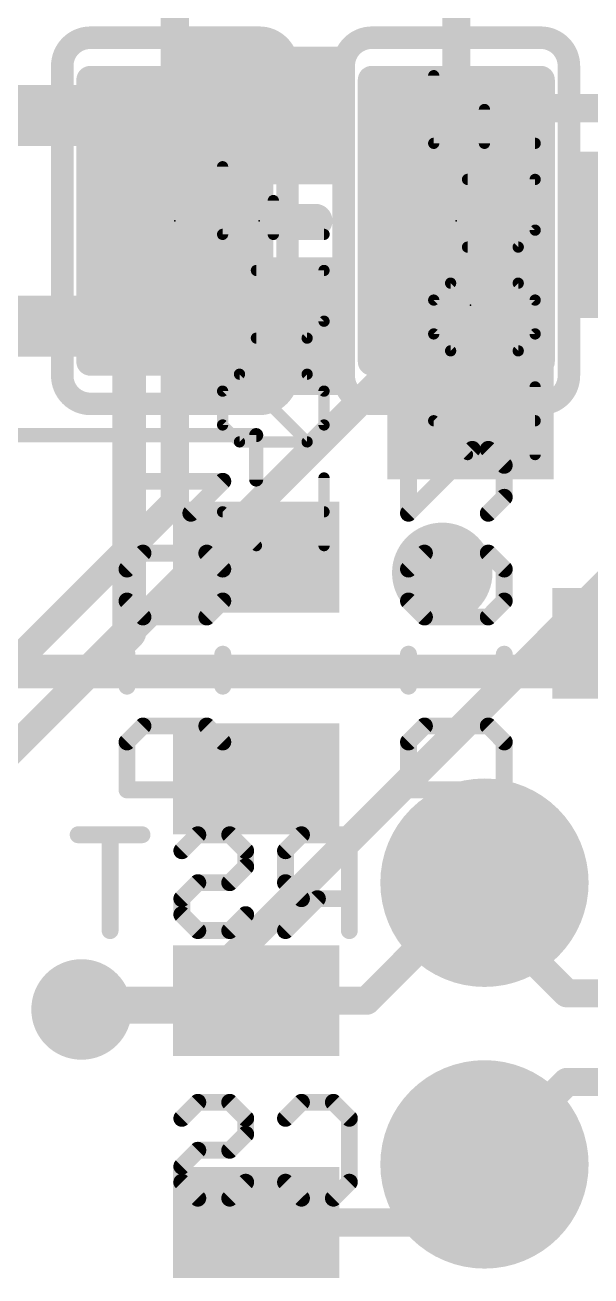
# Model space of a CAD drawing. Extents: x -1.5 to 65.2, y -0.1 to 32.8.
# Drawn here: x 23.79 to 28.9, y 8.9 to 20.18 of the extents above; entities that cross this region are included whole.
import ezdxf

# ---------------------------------------------------------------- set-up
doc = ezdxf.new("R2010")
doc.units = 0
for name, color, linetype in [('1', 12, 'CONTINUOUS'), ('16', 5, 'CONTINUOUS'), ('17', 110, 'CONTINUOUS'), ('18', 110, 'CONTINUOUS'), ('21', 40, 'CONTINUOUS'), ('22', 6, 'CONTINUOUS'), ('23', 40, 'CONTINUOUS'), ('24', 6, 'CONTINUOUS'), ('27', 4, 'CONTINUOUS'), ('30', 253, 'CONTINUOUS')]:
    doc.layers.add(name, color=color, linetype=linetype)

# ---------------------------------------------------------------- blocks, each defined once
blk = doc.blocks.new('RECT')
blk.add_solid([(-0.5, -0.5), (0.5, -0.5), (-0.5, 0.5), (0.5, 0.5)])
blk = doc.blocks.new('ROUNDP')
at = {"const_width": 0.5}
blk.add_lwpolyline([(0, -0.25, 1), (0, 0.25, 1), (0, -0.25)], format="xyb", dxfattribs=at)
blk = doc.blocks.new('ROUNDV')
at = {"const_width": 0.5}
blk.add_lwpolyline([(0, -0.25, 1), (0, 0.25, 1), (0, -0.25)], format="xyb", dxfattribs=at)

msp = doc.modelspace()

# ---------------------------------------------------------------- linework, layer by layer
at = {"layer": '1'}
for points, const_width in [([(23.7791, 19.365), (24.638, 19.365)], 0.4064), ([(24.638, 19.365), (25.908, 19.365)], 0.4064), ([(24.638, 19.365), (24.638, 17.984)], 0.3048), ([(27.813, 19.05), (28.194, 19.431)], 0.254), ([(28.194, 19.431), (42.291, 19.431)], 0.254), ([(27.813, 18.603), (27.813, 19.05)], 0.254), ([(24.638, 17.984), (24.7347, 17.8873)], 0.3048), ([(24.7347, 17.8873), (24.7347, 14.7017)], 0.3048), ([(24.7347, 14.7017), (24.384, 14.351)], 0.3048), ([(29.253, 14.605), (28.999, 14.351)], 0.3048), ([(22.606, 14.351), (24.384, 14.351)], 0.3048), ([(24.384, 14.351), (28.999, 14.351)], 0.3048), ([(27.94, 12.446), (26.876, 11.382)], 0.254), ([(27.94, 12.192), (27.94, 12.446)], 0.254), ([(28.683, 11.449), (27.94, 12.192)], 0.254), ([(24.3038, 11.3832), (24.305, 11.382)], 0.254), ([(24.3038, 11.3832), (24.3038, 11.303)], 0.254), ([(24.305, 11.382), (25.88, 11.382)], 0.254), ([(25.88, 11.382), (26.876, 11.382)], 0.254), ([(30.011, 11.449), (28.683, 11.449)], 0.254), ([(27.94, 9.906), (28.683, 10.649)], 0.254), ([(28.683, 10.649), (30.011, 10.649)], 0.254), ([(27.94, 9.906), (27.416, 9.382)], 0.254), ([(27.416, 9.382), (25.88, 9.382)], 0.254)]:
    msp.add_lwpolyline(points, dxfattribs=dict(at, const_width=const_width))
for points, const_width in [([(23.7791, 19.4666, 1), (23.7791, 19.2634)], 0.2032), ([(24.638, 19.4666, 1), (24.638, 19.2634)], 0.2032), ([(24.7142, 19.365, 1), (24.5618, 19.365)], 0.1524), ([(24.638, 19.2634, 1), (24.638, 19.4666)], 0.2032), ([(25.908, 19.2634, 1), (25.908, 19.4666)], 0.2032), ([(28.194, 19.4945, 1), (28.194, 19.3675)], 0.127), ([(28.2389, 19.3861, 1), (28.1491, 19.4759)], 0.127), ([(27.8765, 19.05, 1), (27.7495, 19.05)], 0.127), ([(27.7681, 19.0949, 1), (27.8579, 19.0051)], 0.127), ([(27.7495, 18.603, 1), (27.8765, 18.603)], 0.127), ([(24.6919, 18.0379, 1), (24.5841, 17.9301)], 0.1524), ([(24.5618, 17.984, 1), (24.7142, 17.984)], 0.1524), ([(24.8109, 17.8873, 1), (24.6585, 17.8873)], 0.1524), ([(24.6808, 17.8334, 1), (24.7886, 17.9412)], 0.1524), ([(24.6585, 14.7017, 1), (24.8109, 14.7017)], 0.1524), ([(24.7886, 14.6478, 1), (24.6808, 14.7556)], 0.1524), ([(24.384, 14.4272, 1), (24.384, 14.2748)], 0.1524), ([(24.3301, 14.4049, 1), (24.4379, 14.2971)], 0.1524), ([(24.384, 14.2748, 1), (24.384, 14.4272)], 0.1524), ([(28.9451, 14.4049, 1), (29.0529, 14.2971)], 0.1524), ([(28.0035, 12.446, 1), (27.8765, 12.446)], 0.127), ([(27.9849, 12.4011, 1), (27.8951, 12.4909)], 0.127), ([(27.9849, 12.2369, 1), (27.8951, 12.1471)], 0.127), ([(27.8765, 12.192, 1), (28.0035, 12.192)], 0.127), ([(24.3487, 11.4281, 1), (24.2589, 11.3383)], 0.127), ([(24.3673, 11.3832, 1), (24.2403, 11.3832)], 0.127), ([(24.305, 11.4455, 1), (24.305, 11.3185)], 0.127), ([(25.88, 11.4455, 1), (25.88, 11.3185)], 0.127), ([(25.88, 11.3185, 1), (25.88, 11.4455)], 0.127), ([(26.876, 11.3185, 1), (26.876, 11.4455)], 0.127), ([(28.683, 11.5125, 1), (28.683, 11.3855)], 0.127), ([(28.6381, 11.4041, 1), (28.7279, 11.4939)], 0.127), ([(24.2601, 11.3371, 1), (24.3499, 11.4269)], 0.127), ([(26.8311, 11.4269, 1), (26.9209, 11.3371)], 0.127), ([(24.2403, 11.303, 1), (24.3673, 11.303)], 0.127), ([(28.683, 10.7125, 1), (28.683, 10.5855)], 0.127), ([(28.7279, 10.6041, 1), (28.6381, 10.6939)], 0.127), ([(27.8951, 9.9509, 1), (27.9849, 9.8611)], 0.127), ([(27.9849, 9.8611, 1), (27.8951, 9.9509)], 0.127), ([(25.88, 9.4455, 1), (25.88, 9.3185)], 0.127), ([(27.3711, 9.4269, 1), (27.4609, 9.3371)], 0.127), ([(27.416, 9.3185, 1), (27.416, 9.4455)], 0.127)]:
    msp.add_lwpolyline(points, format="xyb", dxfattribs=dict(at, const_width=const_width))
at = {"layer": '16', "const_width": 0.254}
for points in [[(25.146, 19.177), (25.146, 21.082)], [(27.686, 19.177), (27.686, 21.082)], [(27.686, 17.653), (22.86, 12.827)], [(25.146, 17.653), (25.146, 15.875)], [(25.1928, 11.303), (30.226, 16.3362)], [(25.146, 15.875), (22.352, 13.081)], [(24.3038, 11.303), (25.1928, 11.303)]]:
    msp.add_lwpolyline(points, dxfattribs=at)
at = {"layer": '16', "const_width": 0.127}
for points in [[(25.0825, 19.177, 1), (25.2095, 19.177)], [(27.6225, 19.177, 1), (27.7495, 19.177)], [(25.2095, 17.653, 1), (25.0825, 17.653)], [(27.7309, 17.6081, 1), (27.6411, 17.6979)], [(25.0825, 15.875, 1), (25.2095, 15.875)], [(25.1909, 15.8301, 1), (25.1011, 15.9199)], [(24.3038, 11.3665, 1), (24.3038, 11.2395)], [(25.1479, 11.3479, 1), (25.2377, 11.2581)], [(25.1928, 11.2395, 1), (25.1928, 11.3665)]]:
    msp.add_lwpolyline(points, format="xyb", dxfattribs=at)
at = {"layer": '21'}
for points, const_width in [([(26.416, 18.415), (25.4, 18.415)], 0.3048), ([(27.305, 17.653), (28.321, 17.653)], 0.3048), ([(25.88, 16.482), (9.68, 16.482)], 0.127), ([(25.88, 16.082), (25.88, 16.482)], 0.127)]:
    msp.add_lwpolyline(points, dxfattribs=dict(at, const_width=const_width))
for points, const_width in [([(25.4, 18.4912, 1), (25.4, 18.3388)], 0.1524), ([(26.416, 18.3388, 1), (26.416, 18.4912)], 0.1524), ([(27.305, 17.7292, 1), (27.305, 17.5768)], 0.1524), ([(28.321, 17.5768, 1), (28.321, 17.7292)], 0.1524), ([(25.9118, 16.482, 1), (25.8483, 16.482)], 0.0635), ([(25.88, 16.4503, 1), (25.88, 16.5137)], 0.0635), ([(25.8483, 16.082, 1), (25.9118, 16.082)], 0.0635)]:
    msp.add_lwpolyline(points, format="xyb", dxfattribs=dict(at, const_width=const_width))
at = {"layer": '22'}
for points, const_width in [([(24.384, 20.066, 0.4142), (24.13, 19.812)], 0.2032), ([(24.384, 20.1168, 1), (24.384, 20.0152)], 0.1016), ([(24.384, 20.0152, 1), (24.384, 20.1168)], 0.1016), ([(26.162, 19.812, 0.4142), (25.908, 20.066)], 0.2032), ([(25.908, 20.1168, 1), (25.908, 20.0152)], 0.1016), ([(25.908, 20.0152, 1), (25.908, 20.1168)], 0.1016), ([(26.924, 20.066, 0.4142), (26.67, 19.812)], 0.2032), ([(26.924, 20.1168, 1), (26.924, 20.0152)], 0.1016), ([(26.924, 20.0152, 1), (26.924, 20.1168)], 0.1016), ([(28.702, 19.812, 0.4142), (28.448, 20.066)], 0.2032), ([(28.448, 20.1168, 1), (28.448, 20.0152)], 0.1016), ([(28.448, 20.0152, 1), (28.448, 20.1168)], 0.1016), ([(24.1808, 19.812, 1), (24.0792, 19.812)], 0.1016), ([(24.0792, 19.812, 1), (24.1808, 19.812)], 0.1016), ([(26.2128, 19.812, 1), (26.1112, 19.812)], 0.1016), ([(26.1112, 19.812, 1), (26.2128, 19.812)], 0.1016), ([(26.7208, 19.812, 1), (26.6192, 19.812)], 0.1016), ([(26.6192, 19.812, 1), (26.7208, 19.812)], 0.1016), ([(28.7528, 19.812, 1), (28.6512, 19.812)], 0.1016), ([(28.6512, 19.812, 1), (28.7528, 19.812)], 0.1016), ([(24.13, 17.018, 0.4142), (24.384, 16.764)], 0.2032), ([(24.1808, 17.018, 1), (24.0792, 17.018)], 0.1016), ([(24.0792, 17.018, 1), (24.1808, 17.018)], 0.1016), ([(25.908, 16.764, 0.4142), (26.162, 17.018)], 0.2032), ([(26.2128, 17.018, 1), (26.1112, 17.018)], 0.1016), ([(26.1112, 17.018, 1), (26.2128, 17.018)], 0.1016), ([(26.67, 17.018, 0.4142), (26.924, 16.764)], 0.2032), ([(26.7208, 17.018, 1), (26.6192, 17.018)], 0.1016), ([(26.6192, 17.018, 1), (26.7208, 17.018)], 0.1016), ([(28.448, 16.764, 0.4142), (28.702, 17.018)], 0.2032), ([(28.7528, 17.018, 1), (28.6512, 17.018)], 0.1016), ([(28.6512, 17.018, 1), (28.7528, 17.018)], 0.1016), ([(24.384, 16.8148, 1), (24.384, 16.7132)], 0.1016), ([(24.384, 16.7132, 1), (24.384, 16.8148)], 0.1016), ([(25.908, 16.8148, 1), (25.908, 16.7132)], 0.1016), ([(25.908, 16.7132, 1), (25.908, 16.8148)], 0.1016), ([(26.924, 16.8148, 1), (26.924, 16.7132)], 0.1016), ([(26.924, 16.7132, 1), (26.924, 16.8148)], 0.1016), ([(28.448, 16.8148, 1), (28.448, 16.7132)], 0.1016), ([(28.448, 16.7132, 1), (28.448, 16.8148)], 0.1016), ([(24.7523, 16.3539, 1), (24.6761, 16.3539)], 0.0762), ([(27.2923, 16.3539, 1), (27.2161, 16.3539)], 0.0762), ([(27.8304, 16.392, 1), (27.8304, 16.3158)], 0.0762), ([(27.8574, 16.327, 1), (27.8035, 16.3808)], 0.0762), ([(28.0014, 16.3808, 1), (27.9475, 16.327)], 0.0762), ([(27.9745, 16.3158, 1), (27.9745, 16.392)], 0.0762), ([(28.1566, 16.2098, 1), (28.0804, 16.2098)], 0.0762), ([(28.0916, 16.1829, 1), (28.1455, 16.2368)], 0.0762), ([(24.7142, 16.1039, 1), (24.7142, 16.0277)], 0.0762), ([(25.6055, 16.0388, 1), (25.5516, 16.0927)], 0.0762), ([(25.5785, 16.0277, 1), (25.5785, 16.1039)], 0.0762), ([(28.0804, 15.9217, 1), (28.1566, 15.9217)], 0.0762), ([(28.1455, 15.8948, 1), (28.0916, 15.9487)], 0.0762), ([(24.6761, 15.7777, 1), (24.7523, 15.7777)], 0.0762), ([(25.2635, 15.8046, 1), (25.3174, 15.7507)], 0.0762), ([(27.2273, 15.8046, 1), (27.2811, 15.7507)], 0.0762), ([(27.2161, 15.7777, 1), (27.2923, 15.7777)], 0.0762), ([(27.9475, 15.8046, 1), (28.0014, 15.7507)], 0.0762), ([(24.8583, 15.4565, 1), (24.8583, 15.3803)], 0.0762), ([(24.8852, 15.3914, 1), (24.8313, 15.4453)], 0.0762), ([(25.4614, 15.4453, 1), (25.4075, 15.3914)], 0.0762), ([(25.4345, 15.3803, 1), (25.4345, 15.4565)], 0.0762), ([(27.3983, 15.4565, 1), (27.3983, 15.3803)], 0.0762), ([(27.4252, 15.3914, 1), (27.3713, 15.4453)], 0.0762), ([(28.0014, 15.4453, 1), (27.9475, 15.3914)], 0.0762), ([(27.9745, 15.3803, 1), (27.9745, 15.4565)], 0.0762), ([(24.7523, 15.2743, 1), (24.6761, 15.2743)], 0.0762), ([(25.6166, 15.2743, 1), (25.5404, 15.2743)], 0.0762), ([(27.2923, 15.2743, 1), (27.2161, 15.2743)], 0.0762), ([(28.1566, 15.2743, 1), (28.0804, 15.2743)], 0.0762), ([(24.6873, 15.3013, 1), (24.7411, 15.2474)], 0.0762), ([(25.5516, 15.2474, 1), (25.6055, 15.3013)], 0.0762), ([(27.2273, 15.3013, 1), (27.2811, 15.2474)], 0.0762), ([(28.0916, 15.2474, 1), (28.1455, 15.3013)], 0.0762), ([(24.7411, 15.0132, 1), (24.6873, 14.9593)], 0.0762), ([(24.6761, 14.9862, 1), (24.7523, 14.9862)], 0.0762), ([(25.5404, 14.9862, 1), (25.6166, 14.9862)], 0.0762), ([(25.6055, 14.9593, 1), (25.5516, 15.0132)], 0.0762), ([(27.2811, 15.0132, 1), (27.2273, 14.9593)], 0.0762), ([(27.2161, 14.9862, 1), (27.2923, 14.9862)], 0.0762), ([(28.0804, 14.9862, 1), (28.1566, 14.9862)], 0.0762), ([(28.1455, 14.9593, 1), (28.0916, 15.0132)], 0.0762), ([(24.8583, 14.8803, 1), (24.8583, 14.8041)], 0.0762), ([(24.8313, 14.8152, 1), (24.8852, 14.8691)], 0.0762), ([(25.4075, 14.8691, 1), (25.4614, 14.8152)], 0.0762), ([(25.4345, 14.8041, 1), (25.4345, 14.8803)], 0.0762), ([(27.3983, 14.8803, 1), (27.3983, 14.8041)], 0.0762), ([(27.3713, 14.8152, 1), (27.4252, 14.8691)], 0.0762), ([(27.9475, 14.8691, 1), (28.0014, 14.8152)], 0.0762), ([(27.9745, 14.8041, 1), (27.9745, 14.8803)], 0.0762), ([(24.7523, 14.5066, 1), (24.6761, 14.5066)], 0.0762), ([(25.6166, 14.5066, 1), (25.5404, 14.5066)], 0.0762), ([(27.2923, 14.5066, 1), (27.2161, 14.5066)], 0.0762), ([(28.1566, 14.5066, 1), (28.0804, 14.5066)], 0.0762), ([(24.7142, 14.4006, 1), (24.7142, 14.3244)], 0.0762), ([(25.5785, 14.3244, 1), (25.5785, 14.4006)], 0.0762), ([(27.2542, 14.4006, 1), (27.2542, 14.3244)], 0.0762), ([(28.1185, 14.3244, 1), (28.1185, 14.4006)], 0.0762), ([(24.6761, 14.2185, 1), (24.7523, 14.2185)], 0.0762), ([(25.5404, 14.2185, 1), (25.6166, 14.2185)], 0.0762), ([(27.2161, 14.2185, 1), (27.2923, 14.2185)], 0.0762), ([(28.0804, 14.2185, 1), (28.1566, 14.2185)], 0.0762), ([(24.8583, 13.8973, 1), (24.8583, 13.8211)], 0.0762), ([(24.8852, 13.8322, 1), (24.8313, 13.8861)], 0.0762), ([(25.4614, 13.8861, 1), (25.4075, 13.8322)], 0.0762), ([(25.4345, 13.8211, 1), (25.4345, 13.8973)], 0.0762), ([(27.3983, 13.8973, 1), (27.3983, 13.8211)], 0.0762), ([(27.4252, 13.8322, 1), (27.3713, 13.8861)], 0.0762), ([(28.0014, 13.8861, 1), (27.9475, 13.8322)], 0.0762), ([(27.9745, 13.8211, 1), (27.9745, 13.8973)], 0.0762), ([(24.7523, 13.7151, 1), (24.6761, 13.7151)], 0.0762), ([(24.6873, 13.7421, 1), (24.7411, 13.6882)], 0.0762), ([(25.6166, 13.7151, 1), (25.5404, 13.7151)], 0.0762), ([(25.5516, 13.6882, 1), (25.6055, 13.7421)], 0.0762), ([(27.2923, 13.7151, 1), (27.2161, 13.7151)], 0.0762), ([(27.2273, 13.7421, 1), (27.2811, 13.6882)], 0.0762), ([(28.1566, 13.7151, 1), (28.0804, 13.7151)], 0.0762), ([(28.0916, 13.6882, 1), (28.1455, 13.7421)], 0.0762), ([(24.7142, 13.3211, 1), (24.7142, 13.2449)], 0.0762), ([(24.6761, 13.283, 1), (24.7523, 13.283)], 0.0762), ([(25.5404, 13.283, 1), (25.6166, 13.283)], 0.0762), ([(25.5785, 13.2449, 1), (25.5785, 13.3211)], 0.0762), ([(27.2542, 13.3211, 1), (27.2542, 13.2449)], 0.0762), ([(27.2161, 13.283, 1), (27.2923, 13.283)], 0.0762), ([(28.0804, 13.283, 1), (28.1566, 13.283)], 0.0762), ([(28.1185, 13.2449, 1), (28.1185, 13.3211)], 0.0762), ([(24.2735, 12.9166, 1), (24.2735, 12.8404)], 0.0762), ([(24.5998, 12.8785, 1), (24.5236, 12.8785)], 0.0762), ([(24.8498, 12.8404, 1), (24.8498, 12.9166)], 0.0762), ([(25.3531, 12.9166, 1), (25.3531, 12.8404)], 0.0762), ([(25.3801, 12.8516, 1), (25.3262, 12.9055)], 0.0762), ([(25.6682, 12.9055, 1), (25.6143, 12.8516)], 0.0762), ([(25.6412, 12.8404, 1), (25.6412, 12.9166)], 0.0762), ([(26.2886, 12.9166, 1), (26.2886, 12.8404)], 0.0762), ([(26.3156, 12.8516, 1), (26.2617, 12.9055)], 0.0762), ([(26.7589, 12.8785, 1), (26.6827, 12.8785)], 0.0762), ([(26.7208, 12.8404, 1), (26.7208, 12.9166)], 0.0762), ([(25.1821, 12.7614, 1), (25.236, 12.7075)], 0.0762), ([(25.8234, 12.7345, 1), (25.7472, 12.7345)], 0.0762), ([(25.7583, 12.7075, 1), (25.8122, 12.7614)], 0.0762), ([(26.1176, 12.7614, 1), (26.1715, 12.7075)], 0.0762), ([(26.1827, 12.7345, 1), (26.1065, 12.7345)], 0.0762), ([(25.8122, 12.5635, 1), (25.7583, 12.6174)], 0.0762), ([(25.3531, 12.4845, 1), (25.3531, 12.4083)], 0.0762), ([(25.3801, 12.4194, 1), (25.3262, 12.4733)], 0.0762), ([(25.6412, 12.4083, 1), (25.6412, 12.4845)], 0.0762), ([(25.7472, 12.5904, 1), (25.8234, 12.5904)], 0.0762), ([(26.1715, 12.4733, 1), (26.1176, 12.4194)], 0.0762), ([(25.6143, 12.4733, 1), (25.6682, 12.4194)], 0.0762), ([(26.1065, 12.4464, 1), (26.1827, 12.4464)], 0.0762), ([(25.1821, 12.3293, 1), (25.236, 12.2754)], 0.0762), ([(25.2472, 12.3023, 1), (25.171, 12.3023)], 0.0762), ([(26.2886, 12.3404, 1), (26.2886, 12.2642)], 0.0762), ([(26.2617, 12.2754, 1), (26.3156, 12.3293)], 0.0762), ([(26.4596, 12.2754, 1), (26.4057, 12.3293)], 0.0762), ([(26.7208, 12.2642, 1), (26.7208, 12.3404)], 0.0762), ([(25.236, 12.1852, 1), (25.1821, 12.1313)], 0.0762), ([(25.171, 12.1583, 1), (25.2472, 12.1583)], 0.0762), ([(25.8122, 12.1313, 1), (25.7583, 12.1852)], 0.0762), ([(25.3531, 12.0523, 1), (25.3531, 11.9761)], 0.0762), ([(25.3262, 11.9873, 1), (25.3801, 12.0411)], 0.0762), ([(25.6143, 12.0411, 1), (25.6682, 11.9873)], 0.0762), ([(25.6412, 11.9761, 1), (25.6412, 12.0523)], 0.0762), ([(26.1176, 12.0411, 1), (26.1715, 11.9873)], 0.0762), ([(24.5236, 12.0142, 1), (24.5998, 12.0142)], 0.0762), ([(26.6827, 12.0142, 1), (26.7589, 12.0142)], 0.0762), ([(25.3531, 10.5036, 1), (25.3531, 10.4274)], 0.0762), ([(25.3801, 10.4386, 1), (25.3262, 10.4925)], 0.0762), ([(25.6682, 10.4925, 1), (25.6143, 10.4386)], 0.0762), ([(25.6412, 10.4274, 1), (25.6412, 10.5036)], 0.0762), ([(26.2886, 10.5036, 1), (26.2886, 10.4274)], 0.0762), ([(26.3156, 10.4386, 1), (26.2617, 10.4925)], 0.0762), ([(26.6037, 10.4925, 1), (26.5498, 10.4386)], 0.0762), ([(26.5767, 10.4274, 1), (26.5767, 10.5036)], 0.0762), ([(25.1821, 10.3484, 1), (25.236, 10.2945)], 0.0762), ([(25.8234, 10.3215, 1), (25.7472, 10.3215)], 0.0762), ([(25.7583, 10.2945, 1), (25.8122, 10.3484)], 0.0762), ([(26.1176, 10.3484, 1), (26.1715, 10.2945)], 0.0762), ([(26.7589, 10.3215, 1), (26.6827, 10.3215)], 0.0762), ([(26.6939, 10.2945, 1), (26.7477, 10.3484)], 0.0762), ([(25.7472, 10.1774, 1), (25.8234, 10.1774)], 0.0762), ([(25.8122, 10.1505, 1), (25.7583, 10.2044)], 0.0762), ([(25.3531, 10.0715, 1), (25.3531, 9.9953)], 0.0762), ([(25.3801, 10.0064, 1), (25.3262, 10.0603)], 0.0762), ([(25.6143, 10.0603, 1), (25.6682, 10.0064)], 0.0762), ([(25.6412, 9.9953, 1), (25.6412, 10.0715)], 0.0762), ([(25.1821, 9.9163, 1), (25.236, 9.8624)], 0.0762), ([(25.2472, 9.8893, 1), (25.171, 9.8893)], 0.0762), ([(25.236, 9.7722, 1), (25.1821, 9.7183)], 0.0762), ([(25.8122, 9.7183, 1), (25.7583, 9.7722)], 0.0762), ([(26.1715, 9.7722, 1), (26.1176, 9.7183)], 0.0762), ([(26.7477, 9.7183, 1), (26.6939, 9.7722)], 0.0762), ([(25.171, 9.7453, 1), (25.2472, 9.7453)], 0.0762), ([(26.6827, 9.7453, 1), (26.7589, 9.7453)], 0.0762), ([(25.3531, 9.6393, 1), (25.3531, 9.5631)], 0.0762), ([(25.3262, 9.5743, 1), (25.3801, 9.6281)], 0.0762), ([(25.6143, 9.6281, 1), (25.6682, 9.5743)], 0.0762), ([(25.6412, 9.5631, 1), (25.6412, 9.6393)], 0.0762), ([(26.2886, 9.6393, 1), (26.2886, 9.5631)], 0.0762), ([(26.2617, 9.5743, 1), (26.3156, 9.6281)], 0.0762), ([(26.5498, 9.6281, 1), (26.6037, 9.5743)], 0.0762), ([(26.5767, 9.5631, 1), (26.5767, 9.6393)], 0.0762)]:
    msp.add_lwpolyline(points, format="xyb", dxfattribs=dict(at, const_width=const_width))
for points, const_width in [([(24.384, 20.066), (25.908, 20.066)], 0.2032), ([(26.924, 20.066), (28.448, 20.066)], 0.2032), ([(24.13, 19.812), (24.13, 17.018)], 0.2032), ([(26.162, 17.018), (26.162, 19.812)], 0.2032), ([(26.67, 19.812), (26.67, 17.018)], 0.2032), ([(28.702, 17.018), (28.702, 19.812)], 0.2032), ([(24.384, 16.764), (25.908, 16.764)], 0.2032), ([(26.924, 16.764), (28.448, 16.764)], 0.2032), ([(24.7142, 15.7777), (24.7142, 16.3539)], 0.1524), ([(27.2542, 16.3539), (27.2542, 15.7777)], 0.1524), ([(27.2542, 15.7777), (27.8304, 16.3539)], 0.1524), ([(27.8304, 16.3539), (27.9745, 16.3539)], 0.1524), ([(27.9745, 16.3539), (28.1185, 16.2098)], 0.1524), ([(28.1185, 16.2098), (28.1185, 15.9217)], 0.1524), ([(25.5785, 16.0658), (24.7142, 16.0658)], 0.1524), ([(25.2904, 15.7777), (25.5785, 16.0658)], 0.1524), ([(28.1185, 15.9217), (27.9745, 15.7777)], 0.1524), ([(24.7142, 15.2743), (24.8583, 15.4184)], 0.1524), ([(24.8583, 15.4184), (25.4345, 15.4184)], 0.1524), ([(25.4345, 15.4184), (25.5785, 15.2743)], 0.1524), ([(27.2542, 15.2743), (27.3983, 15.4184)], 0.1524), ([(27.3983, 15.4184), (27.9745, 15.4184)], 0.1524), ([(27.9745, 15.4184), (28.1185, 15.2743)], 0.1524), ([(24.7142, 14.9862), (24.7142, 15.2743)], 0.1524), ([(25.5785, 15.2743), (25.5785, 14.9862)], 0.1524), ([(27.2542, 14.9862), (27.2542, 15.2743)], 0.1524), ([(28.1185, 15.2743), (28.1185, 14.9862)], 0.1524), ([(24.8583, 14.8422), (24.7142, 14.9862)], 0.1524), ([(25.5785, 14.9862), (25.4345, 14.8422)], 0.1524), ([(27.3983, 14.8422), (27.2542, 14.9862)], 0.1524), ([(28.1185, 14.9862), (27.9745, 14.8422)], 0.1524), ([(25.4345, 14.8422), (24.8583, 14.8422)], 0.1524), ([(27.9745, 14.8422), (27.3983, 14.8422)], 0.1524), ([(24.7142, 14.2185), (24.7142, 14.5066)], 0.1524), ([(25.5785, 14.2185), (25.5785, 14.5066)], 0.1524), ([(27.2542, 14.2185), (27.2542, 14.5066)], 0.1524), ([(28.1185, 14.2185), (28.1185, 14.5066)], 0.1524), ([(24.7142, 14.3625), (25.5785, 14.3625)], 0.1524), ([(27.2542, 14.3625), (28.1185, 14.3625)], 0.1524), ([(24.7142, 13.7151), (24.8583, 13.8592)], 0.1524), ([(24.8583, 13.8592), (25.4345, 13.8592)], 0.1524), ([(25.4345, 13.8592), (25.5785, 13.7151)], 0.1524), ([(27.2542, 13.7151), (27.3983, 13.8592)], 0.1524), ([(27.3983, 13.8592), (27.9745, 13.8592)], 0.1524), ([(27.9745, 13.8592), (28.1185, 13.7151)], 0.1524), ([(24.7142, 13.283), (24.7142, 13.7151)], 0.1524), ([(25.5785, 13.7151), (25.5785, 13.283)], 0.1524), ([(27.2542, 13.283), (27.2542, 13.7151)], 0.1524), ([(28.1185, 13.7151), (28.1185, 13.283)], 0.1524), ([(25.5785, 13.283), (24.7142, 13.283)], 0.1524), ([(28.1185, 13.283), (27.2542, 13.283)], 0.1524), ([(24.8498, 12.8785), (24.2735, 12.8785)], 0.1524), ([(24.5617, 12.0142), (24.5617, 12.8785)], 0.1524), ([(25.2091, 12.7345), (25.3531, 12.8785)], 0.1524), ([(25.3531, 12.8785), (25.6412, 12.8785)], 0.1524), ([(25.6412, 12.8785), (25.7853, 12.7345)], 0.1524), ([(26.2886, 12.8785), (26.1446, 12.7345)], 0.1524), ([(26.7208, 12.8785), (26.2886, 12.8785)], 0.1524), ([(26.7208, 12.0142), (26.7208, 12.8785)], 0.1524), ([(25.7853, 12.7345), (25.7853, 12.5904)], 0.1524), ([(26.1446, 12.7345), (26.1446, 12.4464)], 0.1524), ([(25.7853, 12.5904), (25.6412, 12.4464)], 0.1524), ([(25.3531, 12.4464), (25.2091, 12.3023)], 0.1524), ([(25.6412, 12.4464), (25.3531, 12.4464)], 0.1524), ([(26.1446, 12.4464), (26.2886, 12.3023)], 0.1524), ([(25.2091, 12.3023), (25.2091, 12.1583)], 0.1524), ([(26.4327, 12.3023), (26.1446, 12.0142)], 0.1524), ([(26.2886, 12.3023), (26.7208, 12.3023)], 0.1524), ([(25.2091, 12.1583), (25.3531, 12.0142)], 0.1524), ([(25.6412, 12.0142), (25.7853, 12.1583)], 0.1524), ([(25.3531, 12.0142), (25.6412, 12.0142)], 0.1524), ([(25.2091, 10.3215), (25.3531, 10.4655)], 0.1524), ([(25.3531, 10.4655), (25.6412, 10.4655)], 0.1524), ([(25.6412, 10.4655), (25.7853, 10.3215)], 0.1524), ([(26.1446, 10.3215), (26.2886, 10.4655)], 0.1524), ([(26.2886, 10.4655), (26.5767, 10.4655)], 0.1524), ([(26.5767, 10.4655), (26.7208, 10.3215)], 0.1524), ([(25.7853, 10.3215), (25.7853, 10.1774)], 0.1524), ([(26.7208, 10.3215), (26.7208, 9.7453)], 0.1524), ([(25.7853, 10.1774), (25.6412, 10.0334)], 0.1524), ([(25.3531, 10.0334), (25.2091, 9.8893)], 0.1524), ([(25.6412, 10.0334), (25.3531, 10.0334)], 0.1524), ([(25.2091, 9.8893), (25.2091, 9.7453)], 0.1524), ([(25.2091, 9.7453), (25.3531, 9.6012)], 0.1524), ([(25.6412, 9.6012), (25.7853, 9.7453)], 0.1524), ([(26.2886, 9.6012), (26.1446, 9.7453)], 0.1524), ([(26.7208, 9.7453), (26.5767, 9.6012)], 0.1524), ([(25.3531, 9.6012), (25.6412, 9.6012)], 0.1524), ([(26.5767, 9.6012), (26.2886, 9.6012)], 0.1524)]:
    msp.add_lwpolyline(points, dxfattribs=dict(at, const_width=const_width))
at = {"layer": '23'}
for p in [(25.908, 18.415), (27.813, 17.653)]:
    msp.add_point(p, dxfattribs=at)
at = {"layer": '24'}
for p in [(25.146, 18.415), (27.686, 18.415)]:
    msp.add_point(p, dxfattribs=at)
at = {"layer": '27', "const_width": 0.1016}
for points in [[(27.482, 19.1134), (27.482, 19.7235)], [(27.9396, 19.1134), (27.9396, 19.4184)], [(28.3972, 19.1134), (27.482, 19.1134)], [(25.577, 18.2923), (25.577, 18.9024)], [(28.3972, 18.788), (27.7871, 18.788)], [(28.3972, 18.3304), (28.3972, 18.788)], [(26.0346, 18.2923), (26.0346, 18.5973)], [(26.4922, 18.2923), (25.577, 18.2923)], [(28.2447, 18.1778), (28.3972, 18.3304)], [(27.7871, 18.1778), (28.2447, 18.1778)], [(26.4922, 17.9669), (25.8821, 17.9669)], [(26.4922, 17.5093), (26.4922, 17.9669)], [(27.482, 17.6999), (27.6346, 17.8524)], [(27.6346, 17.8524), (28.2447, 17.8524)], [(28.2447, 17.2423), (27.6346, 17.8524)], [(28.2447, 17.8524), (28.3972, 17.6999)], [(27.482, 17.3948), (27.482, 17.6999)], [(28.3972, 17.6999), (28.3972, 17.3948)], [(26.3397, 17.3568), (26.4922, 17.5093)], [(25.8821, 17.3568), (26.3397, 17.3568)], [(27.6346, 17.2423), (27.482, 17.3948)], [(28.3972, 17.3948), (28.2447, 17.2423)], [(28.2447, 17.2423), (27.6346, 17.2423)], [(25.577, 16.8788), (25.7295, 17.0314)], [(25.7295, 17.0314), (26.3397, 17.0314)], [(26.3397, 16.4212), (25.7295, 17.0314)], [(26.3397, 17.0314), (26.4922, 16.8788)], [(25.577, 16.5738), (25.577, 16.8788)], [(26.4922, 16.8788), (26.4922, 16.5738)], [(28.3972, 16.3068), (28.3972, 16.9169)], [(25.7295, 16.4212), (25.577, 16.5738)], [(26.4922, 16.5738), (26.3397, 16.4212)], [(27.7871, 16.3068), (27.482, 16.6119)], [(27.482, 16.6119), (28.3972, 16.6119)], [(26.3397, 16.4212), (25.7295, 16.4212)], [(26.4922, 15.4857), (26.4922, 16.0958)], [(25.8821, 15.4857), (25.577, 15.7908)], [(25.577, 15.7908), (26.4922, 15.7908)]]:
    msp.add_lwpolyline(points, dxfattribs=at)
at = {"layer": '27', "const_width": 0.0508}
for points in [[(27.5074, 19.7235, 1), (27.4566, 19.7235)], [(27.965, 19.4184, 1), (27.9142, 19.4184)], [(27.482, 19.1388, 1), (27.482, 19.088)], [(27.4566, 19.1134, 1), (27.5074, 19.1134)], [(27.9142, 19.1134, 1), (27.965, 19.1134)], [(28.3972, 19.088, 1), (28.3972, 19.1388)], [(25.6024, 18.9024, 1), (25.5516, 18.9024)], [(27.7871, 18.8134, 1), (27.7871, 18.7626)], [(28.4226, 18.788, 1), (28.3718, 18.788)], [(28.3972, 18.7626, 1), (28.3972, 18.8134)], [(26.06, 18.5973, 1), (26.0092, 18.5973)], [(25.577, 18.3177, 1), (25.577, 18.2669)], [(25.5516, 18.2923, 1), (25.6024, 18.2923)], [(26.0092, 18.2923, 1), (26.06, 18.2923)], [(26.4922, 18.2669, 1), (26.4922, 18.3177)], [(28.3718, 18.3304, 1), (28.4226, 18.3304)], [(28.4152, 18.3124, 1), (28.3792, 18.3483)], [(27.7871, 18.2032, 1), (27.7871, 18.1524)], [(28.2267, 18.1958, 1), (28.2626, 18.1599)], [(28.2447, 18.1524, 1), (28.2447, 18.2032)], [(25.8821, 17.9923, 1), (25.8821, 17.9415)], [(26.5176, 17.9669, 1), (26.4668, 17.9669)], [(26.4922, 17.9415, 1), (26.4922, 17.9923)], [(27.6346, 17.8778, 1), (27.6346, 17.827)], [(27.6525, 17.8704, 1), (27.6166, 17.8345)], [(27.6525, 17.8345, 1), (27.6166, 17.8704)], [(28.2626, 17.8704, 1), (28.2267, 17.8345)], [(28.2447, 17.827, 1), (28.2447, 17.8778)], [(27.5074, 17.6999, 1), (27.4566, 17.6999)], [(27.4641, 17.7179, 1), (27.5, 17.6819)], [(28.4226, 17.6999, 1), (28.3718, 17.6999)], [(28.3792, 17.6819, 1), (28.4152, 17.7179)], [(26.4668, 17.5093, 1), (26.5176, 17.5093)], [(26.5102, 17.4913, 1), (26.4742, 17.5272)], [(25.8821, 17.3822, 1), (25.8821, 17.3314)], [(26.3217, 17.3747, 1), (26.3576, 17.3388)], [(26.3397, 17.3314, 1), (26.3397, 17.3822)], [(27.4566, 17.3948, 1), (27.5074, 17.3948)], [(27.5, 17.4128, 1), (27.4641, 17.3769)], [(28.3718, 17.3948, 1), (28.4226, 17.3948)], [(28.4152, 17.3769, 1), (28.3792, 17.4128)], [(27.6346, 17.2677, 1), (27.6346, 17.2169)], [(27.6166, 17.2244, 1), (27.6525, 17.2603)], [(28.2267, 17.2603, 1), (28.2626, 17.2244)], [(28.2267, 17.2244, 1), (28.2626, 17.2603)], [(28.2447, 17.2169, 1), (28.2447, 17.2677)], [(25.7295, 17.0568, 1), (25.7295, 17.006)], [(25.7475, 17.0493, 1), (25.7116, 17.0134)], [(25.7475, 17.0134, 1), (25.7116, 17.0493)], [(26.3576, 17.0493, 1), (26.3217, 17.0134)], [(26.3397, 17.006, 1), (26.3397, 17.0568)], [(25.6024, 16.8788, 1), (25.5516, 16.8788)], [(25.5591, 16.8968, 1), (25.595, 16.8609)], [(26.5176, 16.8788, 1), (26.4668, 16.8788)], [(26.4742, 16.8609, 1), (26.5102, 16.8968)], [(28.4226, 16.9169, 1), (28.3718, 16.9169)], [(25.5516, 16.5738, 1), (25.6024, 16.5738)], [(25.595, 16.5917, 1), (25.5591, 16.5558)], [(26.4668, 16.5738, 1), (26.5176, 16.5738)], [(26.5102, 16.5558, 1), (26.4742, 16.5917)], [(27.482, 16.6373, 1), (27.482, 16.5865)], [(27.5, 16.6298, 1), (27.4641, 16.5939)], [(28.3972, 16.5865, 1), (28.3972, 16.6373)], [(25.7295, 16.4466, 1), (25.7295, 16.3958)], [(26.3397, 16.3958, 1), (26.3397, 16.4466)], [(25.7116, 16.4033, 1), (25.7475, 16.4392)], [(26.3217, 16.4392, 1), (26.3576, 16.4033)], [(26.3217, 16.4033, 1), (26.3576, 16.4392)], [(27.7691, 16.2888, 1), (27.805, 16.3248)], [(28.3718, 16.3068, 1), (28.4226, 16.3068)], [(26.5176, 16.0958, 1), (26.4668, 16.0958)], [(25.577, 15.8162, 1), (25.577, 15.7654)], [(25.595, 15.8087, 1), (25.5591, 15.7728)], [(26.4922, 15.7654, 1), (26.4922, 15.8162)], [(25.8641, 15.4678, 1), (25.9, 15.5037)], [(26.4668, 15.4857, 1), (26.5176, 15.4857)]]:
    msp.add_lwpolyline(points, format="xyb", dxfattribs=at)
at = {"layer": '30', "const_width": 0.254}
for points in [[(25.908, 19.685), (24.384, 19.685)], [(24.384, 19.685), (24.384, 17.145)], [(25.908, 17.145), (25.908, 19.685)], [(28.448, 19.685), (26.924, 19.685)], [(26.924, 19.685), (26.924, 17.145)], [(28.448, 17.145), (28.448, 19.685)], [(24.384, 19.558), (25.908, 19.558)], [(26.924, 19.558), (28.448, 19.558)], [(24.384, 19.304), (25.908, 19.304)], [(26.924, 19.304), (28.448, 19.304)], [(24.384, 19.05), (25.908, 19.05)], [(26.924, 19.05), (28.448, 19.05)], [(24.384, 18.796), (25.908, 18.796)], [(26.924, 18.796), (28.448, 18.796)], [(24.384, 18.542), (25.908, 18.542)], [(26.924, 18.542), (28.448, 18.542)], [(24.384, 18.288), (25.908, 18.288)], [(26.924, 18.288), (28.448, 18.288)], [(24.384, 18.034), (25.908, 18.034)], [(26.924, 18.034), (28.448, 18.034)], [(24.384, 17.78), (25.908, 17.78)], [(26.924, 17.78), (28.448, 17.78)], [(24.384, 17.526), (25.908, 17.526)], [(26.924, 17.526), (28.448, 17.526)], [(24.384, 17.272), (25.908, 17.272)], [(26.924, 17.272), (28.448, 17.272)], [(24.384, 17.145), (25.908, 17.145)], [(26.924, 17.145), (28.448, 17.145)]]:
    msp.add_lwpolyline(points, dxfattribs=at)
at = {"layer": '30', "const_width": 0.127}
for points in [[(24.384, 19.7485, 1), (24.384, 19.6215)], [(24.4475, 19.685, 1), (24.3205, 19.685)], [(25.9715, 19.685, 1), (25.8445, 19.685)], [(25.908, 19.6215, 1), (25.908, 19.7485)], [(26.924, 19.7485, 1), (26.924, 19.6215)], [(26.9875, 19.685, 1), (26.8605, 19.685)], [(28.5115, 19.685, 1), (28.3845, 19.685)], [(28.448, 19.6215, 1), (28.448, 19.7485)], [(24.384, 19.6215, 1), (24.384, 19.4945)], [(25.908, 19.4945, 1), (25.908, 19.6215)], [(26.924, 19.6215, 1), (26.924, 19.4945)], [(28.448, 19.4945, 1), (28.448, 19.6215)], [(24.384, 19.3675, 1), (24.384, 19.2405)], [(25.908, 19.2405, 1), (25.908, 19.3675)], [(26.924, 19.3675, 1), (26.924, 19.2405)], [(28.448, 19.2405, 1), (28.448, 19.3675)], [(24.384, 19.1135, 1), (24.384, 18.9865)], [(25.908, 18.9865, 1), (25.908, 19.1135)], [(26.924, 19.1135, 1), (26.924, 18.9865)], [(28.448, 18.9865, 1), (28.448, 19.1135)], [(24.384, 18.8595, 1), (24.384, 18.7325)], [(25.908, 18.7325, 1), (25.908, 18.8595)], [(26.924, 18.8595, 1), (26.924, 18.7325)], [(28.448, 18.7325, 1), (28.448, 18.8595)], [(24.384, 18.6055, 1), (24.384, 18.4785)], [(25.908, 18.4785, 1), (25.908, 18.6055)], [(26.924, 18.6055, 1), (26.924, 18.4785)], [(28.448, 18.4785, 1), (28.448, 18.6055)], [(24.384, 18.3515, 1), (24.384, 18.2245)], [(25.908, 18.2245, 1), (25.908, 18.3515)], [(26.924, 18.3515, 1), (26.924, 18.2245)], [(28.448, 18.2245, 1), (28.448, 18.3515)], [(24.384, 18.0975, 1), (24.384, 17.9705)], [(25.908, 17.9705, 1), (25.908, 18.0975)], [(26.924, 18.0975, 1), (26.924, 17.9705)], [(28.448, 17.9705, 1), (28.448, 18.0975)], [(24.384, 17.8435, 1), (24.384, 17.7165)], [(25.908, 17.7165, 1), (25.908, 17.8435)], [(26.924, 17.8435, 1), (26.924, 17.7165)], [(28.448, 17.7165, 1), (28.448, 17.8435)], [(24.384, 17.5895, 1), (24.384, 17.4625)], [(25.908, 17.4625, 1), (25.908, 17.5895)], [(26.924, 17.5895, 1), (26.924, 17.4625)], [(28.448, 17.4625, 1), (28.448, 17.5895)], [(24.384, 17.3355, 1), (24.384, 17.2085)], [(25.908, 17.2085, 1), (25.908, 17.3355)], [(26.924, 17.3355, 1), (26.924, 17.2085)], [(28.448, 17.2085, 1), (28.448, 17.3355)], [(24.384, 17.2085, 1), (24.384, 17.0815)], [(25.908, 17.0815, 1), (25.908, 17.2085)], [(26.924, 17.2085, 1), (26.924, 17.0815)], [(28.448, 17.0815, 1), (28.448, 17.2085)], [(24.3205, 17.145, 1), (24.4475, 17.145)], [(25.8445, 17.145, 1), (25.9715, 17.145)], [(26.8605, 17.145, 1), (26.9875, 17.145)], [(28.3845, 17.145, 1), (28.5115, 17.145)]]:
    msp.add_lwpolyline(points, format="xyb", dxfattribs=at)

# ---------------------------------------------------------------- block references
at = {"layer": '1'}
for p, xscale, yscale, rotation in [((25.908, 19.365), 1.24, 1.5, 270), ((23.7791, 19.365), 0.55, 1.2, 270), ((27.813, 18.603), 1.24, 1.5, 90), ((25.908, 17.465), 1.24, 1.5, 270), ((23.7791, 17.465), 0.55, 1.2, 270), ((27.813, 16.703), 1.24, 1.5, 90)]:
    msp.add_blockref('RECT', p, dxfattribs=dict(at, xscale=xscale, yscale=yscale, rotation=rotation))
at = {"layer": '1', "xscale": 1.24, "yscale": 1.5}
msp.add_blockref('RECT', (29.403, 18.288), dxfattribs=at)
at = {"layer": '1', "xscale": 1.5, "rotation": 180}
for p in [(25.88, 15.382), (25.88, 13.382), (25.88, 11.382), (25.88, 9.382)]:
    msp.add_blockref('RECT', p, dxfattribs=at)
at = {"layer": '1', "yscale": 1.4, "rotation": 90}
msp.add_blockref('RECT', (29.253, 14.605), dxfattribs=at)
at = {"layer": '16'}
for p, xscale, yscale, rotation in [((25.146, 19.177), 1.1684, 1.6002, 90), ((27.686, 19.177), 1.1684, 1.6002, 90), ((25.146, 18.415), 0.635, 0.2032, 270), ((27.686, 18.415), 0.635, 0.2032, 270), ((25.146, 17.653), 1.1684, 1.6002, 90), ((27.686, 17.653), 1.1684, 1.6002, 90)]:
    msp.add_blockref('RECT', p, dxfattribs=dict(at, xscale=xscale, yscale=yscale, rotation=rotation))
at = {"layer": '17', "xscale": 1.778, "yscale": 1.778}
for p in [(27.94, 12.446), (27.94, 12.446), (27.94, 9.906), (27.94, 9.906)]:
    msp.add_blockref('ROUNDP', p, dxfattribs=at)
at = {"layer": '18', "xscale": 0.9064, "yscale": 0.9064}
for p in [(27.559, 15.24), (27.559, 15.24), (24.3038, 11.303), (24.3038, 11.303)]:
    msp.add_blockref('ROUNDV', p, dxfattribs=at)
at = {"layer": '30', "xscale": 1.8796, "yscale": 1.8796}
for p in [(27.94, 12.446), (27.94, 9.906)]:
    msp.add_blockref('ROUNDP', p, dxfattribs=at)

doc.saveas('drawing.dxf')
